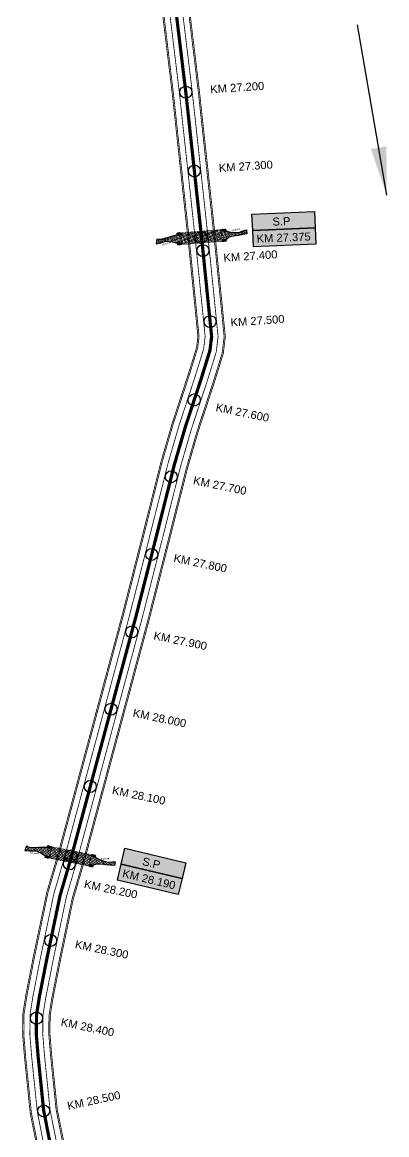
# Model space of a CAD drawing. Header units: inches. Extents: x 85036 to 260440, y 1649183 to 1742360.
# Drawn here: x 88531 to 88986, y 1708661 to 1710051 of the extents above; entities that cross this region are included whole.
import ezdxf

# ---------------------------------------------------------------- set-up
doc = ezdxf.new("R2010")
doc.units = ezdxf.units.IN
doc.header["$MEASUREMENT"] = 0
doc.header["$PDMODE"] = 32
doc.header["$PDSIZE"] = 15
doc.linetypes.add('ACAD_ISO02W100', pattern=[15, 12, -3])
for name, color, linetype in [('bed with', 5, 'Continuous'), ('cahnige', 7, 'Continuous'), ('CARTTRACK', 30, 'ACAD_ISO02W100'), ('chainage', 7, 'Continuous'), ('lining', 4, 'Continuous'), ('STREAM', 4, 'Continuous'), ('Stu coo', 3, 'Continuous'), ('top of bund', 1, 'Continuous'), ('UT', 173, 'ACAD_ISO02W100'), ('V', 6, 'Continuous'), ('ZSTU', 7, 'Continuous')]:
    doc.layers.add(name, color=color, linetype=linetype)
doc.styles.add('5mm', font='times.ttf', dxfattribs={"height": 3})
doc.styles.get("Standard").update_dxf_attribs({"font": 'arial.ttf'})
doc.dimstyles.get("Standard").update_dxf_attribs({"dimtxt": 0.18, "dimasz": 0.18, "dimexe": 0.18, "dimexo": 0.0625, "dimgap": 0.09, "dimtad": 0, "dimtih": 1, "dimtoh": 1, "dimdec": 4, "dimzin": 0, "dimdsep": 46, "dimtxsty": 'Standard', "dimcen": 0.09, "dimadec": 0, "dimazin": 0, "dimtfac": 1, "dimtdec": 4, "dimtofl": 0, "dimtmove": 0, "dimatfit": 3, "dimfxl": 1, "dimtolj": 1, "dimtzin": 0, "dimarcsym": 0})
pattern_1 = [(228.0128, (-362214.3310220317, -1526288.492507028), (-7.999998232158162, -9.000001341607247), [0.134536, -13.319088]), (184.9697, (-362214.4210220316, -1526288.592507028), (12.00000105151764, 0.9999913070070519), [0.230868, -22.855925]), (132.5104, (-362214.6510220316, -1526288.612507028), (9.999990718346812, -11.0000086738712), [0.162788, -16.116032]), (267.2737, (-362215.0410220316, -1526288.862507028), (0.9999960177271904, 20.00000029497347), [0.210238, -20.813558]), (292.8337, (-362215.0510220316, -1526289.072507028), (-5.00000990543714, 11.99999641177778), [0.206155, -20.409373]), (357.2737, (-362214.9710220316, -1526289.262507028), (-20.00000029497347, 0.9999960177271915), [0.210238, -20.813558]), (37.6942, (-362214.7610220317, -1526289.272507028), (-13.00000734561798, -9.99999040516053), [0.278029, -27.524849]), (72.2553, (-362214.5410220316, -1526289.102507028), (7.000010762705409, 21.99999623123919), [0.262488, -25.986321]), (121.4296, (-362214.4610220316, -1526288.852507028), (-8.000008234176365, 12.99999503649257), [0.21095, -20.884073]), (175.2364, (-362214.5710220317, -1526288.672507028), (11.00000094631958, -0.9999915326612605), [0.2408319999999999, -11.80076299999999]), (222.3974, (-362214.8110220316, -1526288.652507028), (-12.00000735107323, -10.99999208201412), [0.311448, -30.833375]), (138.8141, (-362214.0510220316, -1526288.872507028), (-7.000002946805715, 5.999997313342756), [0.106301, -10.523844]), (171.4692, (-362214.1310220317, -1526288.802507028), (12.99999828481513, -2.00000791003979), [0.2022369999999999, -20.02151099999998]), (225, (-362214.3310220317, -1526288.772507028), (-1.110223024625157e-16, -1.000000309448952), [0.141421, -1.272792]), (203.1986, (-362214.4010220316, -1526288.652507028), (4.999999730667075, 2.000001325264854), [0.076158, -7.539615]), (291.8014, (-362214.4710220316, -1526288.682507028), (-0.9999999105006487, 3.00000027301077), [0.107703, -5.277462]), (30.9638, (-362214.4310220316, -1526288.782507028), (2.999998022287998, 2.000002483540733), [0.1749289999999999, -5.656022999999996]), (161.5651, (-362214.2810220316, -1526288.692507028), (2.000000434592962, -0.9999984032227077), [0.126491, -3.035787]), (16.38950000000001, (-362215.0510220316, -1526288.682507028), (10.00000219841196, 2.99999270981797), [0.1772, -17.542845]), (70.3462, (-362214.8810220317, -1526288.632507028), (-3.999995247371745, -11.00000213560622), [0.148661, -14.717408]), (293.1986, (-362214.2810220316, -1526288.492507028), (-2.000001325264854, 4.999999730667075), [0.152315, -7.463458]), (343.6105, (-362214.2210220316, -1526288.632507028), (-10.00000219841196, 2.999992709817974), [0.1771999999999999, -17.54284499999998]), (339.444, (-362215.0510220316, -1526289.302507028), (-5.000001844542423, 1.999995996421584), [0.17088, -8.373124]), (294.7751, (-362214.8910220317, -1526289.362507028), (-4.99999218924517, 11.00000342183912), [0.1431779999999999, -14.17464299999999]), (66.80140000000002, (-362214.2710220316, -1526289.492507028), (2.000001325264855, 4.999999730667075), [0.152315, -7.463458]), (17.35400000000001, (-362214.2110220316, -1526289.352507028), (-13.00000201909683, -3.999994502259118), [0.167631, -16.59542399999999]), (69.444, (-362214.7610220317, -1526289.492507028), (-1.999995996421587, -5.000001844542422), [0.08544, -8.458563999999999]), (101.3098999999999, (-362214.3310220317, -1526289.492507028), (-0.9999976321616053, 4.000000752230952), [0.05098999999999999, -5.048028999999998]), (165.9638, (-362214.3410220316, -1526289.442507028), (3.00000054598974, -0.9999980573612457), [0.206155, -3.91695]), (186.009, (-362214.5410220316, -1526289.392507028), (9.99999975090604, 0.9999993174818415), [0.19105, -18.913923]), (303.6901, (-362214.4310220316, -1526288.872507028), (-1.000001334507191, 1.99999955777116), [0.144222, -3.461329]), (353.1572, (-362214.3510220316, -1526288.992507028), (16.99999936547855, -2.000007997924761), [0.251794, -24.927563]), (60.94540000000001, (-362214.1010220316, -1526289.022507028), (-4.000000027199279, -7.000000384569686), [0.102956, -10.192674]), (90, (-362214.0510220316, -1526288.932507028), (-0.9999999999999999, 1), [0.06, -0.94]), (120.2564, (-362214.5610220316, -1526289.362507028), (3.999994886802694, -7.000002455854734), [0.138924, -13.75352]), (48.01279999999999, (-362214.6310220317, -1526289.242507028), (7.99999823215816, 9.000001341607248), [0.269072, -13.184552]), (0, (-362214.4510220317, -1526289.042507028), (1, 1), [0.26, -0.74]), (325.3048, (-362214.1910220316, -1526289.042507028), (-9.999994258987526, 7.000008609594458), [0.158114, -15.653274]), (254.0546, (-362214.0610220316, -1526289.132507028), (-0.9999998892963811, -4.000000126652151), [0.145602, -7.134508]), (207.646, (-362214.1010220316, -1526289.272507028), (-18.99999580717959, -10.00000771316918), [0.237065, -23.469474]), (175.4261, (-362214.3110220316, -1526289.382507028), (-13.00000055831213, 0.999994801161084), [0.2507989999999997, -24.82907399999998])]
pattern_2 = [(0, (-362215.0510220316, -1526289.492507028), (1.25, 1.25), [1.25, -1.25])]
pattern_3 = [(228.0128, (-362243.1753484617, -1526336.432974194), (-7.999998232158162, -9.000001341607247), [0.134536, -13.319088]), (184.9697, (-362243.2653484617, -1526336.532974194), (12.00000105151764, 0.9999913070070519), [0.230868, -22.855925]), (132.5104, (-362243.4953484617, -1526336.552974194), (9.999990718346812, -11.0000086738712), [0.162788, -16.116032]), (267.2737, (-362243.8853484617, -1526336.802974194), (0.9999960177271904, 20.00000029497347), [0.210238, -20.813558]), (292.8337, (-362243.8953484617, -1526337.012974194), (-5.00000990543714, 11.99999641177778), [0.206155, -20.409373]), (357.2737, (-362243.8153484617, -1526337.202974194), (-20.00000029497347, 0.9999960177271915), [0.210238, -20.813558]), (37.6942, (-362243.6053484617, -1526337.212974194), (-13.00000734561798, -9.99999040516053), [0.278029, -27.524849]), (72.2553, (-362243.3853484617, -1526337.042974194), (7.000010762705409, 21.99999623123919), [0.262488, -25.986321]), (121.4296, (-362243.3053484617, -1526336.792974194), (-8.000008234176365, 12.99999503649257), [0.21095, -20.884073]), (175.2364, (-362243.4153484617, -1526336.612974194), (11.00000094631958, -0.9999915326612605), [0.2408319999999999, -11.80076299999999]), (222.3974, (-362243.6553484617, -1526336.592974194), (-12.00000735107323, -10.99999208201412), [0.311448, -30.833375]), (138.8141, (-362242.8953484617, -1526336.812974194), (-7.000002946805715, 5.999997313342756), [0.106301, -10.523844]), (171.4692, (-362242.9753484617, -1526336.742974194), (12.99999828481513, -2.00000791003979), [0.2022369999999998, -20.02151099999998]), (225, (-362243.1753484617, -1526336.712974194), (-1.110223024625157e-16, -1.000000309448952), [0.141421, -1.272792]), (203.1986, (-362243.2453484617, -1526336.592974194), (4.999999730667075, 2.000001325264854), [0.076158, -7.539615]), (291.8014, (-362243.3153484617, -1526336.622974194), (-0.9999999105006487, 3.00000027301077), [0.107703, -5.277462]), (30.9638, (-362243.2753484617, -1526336.722974194), (2.999998022287998, 2.000002483540733), [0.1749289999999998, -5.656022999999995]), (161.5651, (-362243.1253484617, -1526336.632974194), (2.000000434592962, -0.9999984032227077), [0.126491, -3.035787]), (16.38950000000001, (-362243.8953484617, -1526336.622974194), (10.00000219841196, 2.99999270981797), [0.1772, -17.542845]), (70.3462, (-362243.7253484617, -1526336.572974194), (-3.999995247371745, -11.00000213560622), [0.148661, -14.717408]), (293.1986, (-362243.1253484617, -1526336.432974194), (-2.000001325264854, 4.999999730667075), [0.152315, -7.463458]), (343.6105, (-362243.0653484617, -1526336.572974194), (-10.00000219841196, 2.999992709817974), [0.1771999999999998, -17.54284499999998]), (339.444, (-362243.8953484617, -1526337.242974194), (-5.000001844542423, 1.999995996421584), [0.17088, -8.373124]), (294.7751, (-362243.7353484617, -1526337.302974194), (-4.99999218924517, 11.00000342183912), [0.1431779999999998, -14.17464299999999]), (66.80140000000002, (-362243.1153484617, -1526337.432974194), (2.000001325264855, 4.999999730667075), [0.152315, -7.463458]), (17.35400000000001, (-362243.0553484617, -1526337.292974194), (-13.00000201909683, -3.999994502259118), [0.167631, -16.59542399999999]), (69.444, (-362243.6053484617, -1526337.432974194), (-1.999995996421587, -5.000001844542422), [0.08544, -8.458563999999999]), (101.3098999999999, (-362243.1753484617, -1526337.432974194), (-0.9999976321616053, 4.000000752230952), [0.05098999999999998, -5.048028999999997]), (165.9638, (-362243.1853484617, -1526337.382974194), (3.00000054598974, -0.9999980573612457), [0.206155, -3.91695]), (186.009, (-362243.3853484617, -1526337.332974194), (9.99999975090604, 0.9999993174818415), [0.19105, -18.913923]), (303.6901, (-362243.2753484617, -1526336.812974194), (-1.000001334507191, 1.99999955777116), [0.144222, -3.461329]), (353.1572, (-362243.1953484617, -1526336.932974194), (16.99999936547855, -2.000007997924761), [0.251794, -24.927563]), (60.94540000000001, (-362242.9453484617, -1526336.962974194), (-4.000000027199279, -7.000000384569686), [0.102956, -10.192674]), (90, (-362242.8953484617, -1526336.872974194), (-0.9999999999999999, 1), [0.06, -0.94]), (120.2564, (-362243.4053484617, -1526337.302974194), (3.999994886802694, -7.000002455854734), [0.138924, -13.75352]), (48.01279999999999, (-362243.4753484617, -1526337.182974194), (7.99999823215816, 9.000001341607248), [0.269072, -13.184552]), (0, (-362243.2953484617, -1526336.982974194), (1, 1), [0.26, -0.74]), (325.3048, (-362243.0353484617, -1526336.982974194), (-9.999994258987526, 7.000008609594458), [0.158114, -15.653274]), (254.0546, (-362242.9053484617, -1526337.072974194), (-0.9999998892963811, -4.000000126652151), [0.145602, -7.134508]), (207.646, (-362242.9453484617, -1526337.212974194), (-18.99999580717959, -10.00000771316918), [0.237065, -23.469474]), (175.4261, (-362243.1553484617, -1526337.322974194), (-13.00000055831213, 0.999994801161084), [0.2507989999999997, -24.82907399999998])]

# ---------------------------------------------------------------- blocks, each defined once
blk = doc.blocks.new('A$C377B10CC')
at = {"layer": 'STREAM'}
h = blk.add_hatch(dxfattribs=at)
h.set_pattern_fill('DASH', color=256, scale=10, style=0)
h.set_pattern_definition(pattern_2)
h.paths.add_polyline_path([(-21.08494824264198, 10.39821502007544), (-19.27474394725869, 14.9729934823699), (-16.18663339636989, 21.24998857849248), (-13.84395335207229, 26.14394057728347), (-11.82073506258894, 30.82506799115799), (-15.86717164155561, 33.27204399043694), (-17.46448041551048, 29.0164390646387), (-18.42280644358834, 24.86724643129855), (-21.40440999745624, 19.97332610306328), (-25.23789181862958, 15.71772117726505), (-29.9438456458156, 11.73286320897751), (-32.55258794897789, 7.397025274472546), (-28.05102203169388, 4.507492972305098), (-23.61509535066327, 1.521298239562105), (-21.08650298323482, 5.72392365569249)])
h = blk.add_hatch(dxfattribs=at)
h.set_pattern_fill('DASH', color=256, scale=10, style=0)
h.set_pattern_definition(pattern_2)
h.paths.add_polyline_path([(-60.19243563445735, -34.66217618575828), (-53.98690071125707, -38.64547753962713), (-47.9096301992253, -42.73659862830805), (-22.26358327601338, -0.1118046867195504), (-28.38064794772072, 4.006105192238503), (-34.54584827913632, 7.963515976456129)])
h = blk.add_hatch(dxfattribs=at)
h.set_pattern_fill('DASH', color=256, scale=10, style=0)
h.set_pattern_definition(pattern_2)
h.paths.add_polyline_path([(-57.74663512443659, -50.484279576689), (-52.45942178077529, -46.41916892677546), (-49.88059994621258, -42.13306005246427), (-54.31652662728474, -39.14686531969357), (-58.81809254456867, -36.25733301752601), (-61.3969143789727, -40.54344189167021), (-63.59385741560255, -47.48107765731402), (-64.76519743772232, -50.56640072958572), (-67.96923356887419, -60.27215190371499), (-69.88594486127842, -62.93188914703207), (-71.69620839302661, -64.63413745141588), (-67.43681705632478, -68.35777592635714), (-64.88112301792717, -63.03830143949018), (-63.28387348033723, -57.93158819666134), (-61.89957870042419, -54.84626512438989), (-59.45039165910562, -52.18652788107279)])
at = {"layer": 'UT', "ltscale": 0.2}
h = blk.add_hatch(dxfattribs=at)
h.set_pattern_fill('GRAVEL', color=256, style=0)
h.set_pattern_definition(pattern_1)
h.paths.add_polyline_path([(-34.2363896589959, 8.477849041344596), (-32.55258794897789, 7.397025274472544), (-29.9438456458156, 11.73286320897751), (-31.65756782452809, 12.7639579155948)])
h = blk.add_hatch(dxfattribs=at)
h.set_pattern_fill('GRAVEL', color=256, style=0)
h.set_pattern_definition(pattern_1)
h.paths.add_polyline_path([(-23.61509535066326, 1.521298239562115), (-21.95385443983832, 0.4029774884693321), (-19.37278080452233, 4.692828949075191), (-21.08650298323482, 5.723923655692487)])
h = blk.add_hatch(dxfattribs=at)
h.set_pattern_fill('GRAVEL', color=256, style=0)
h.set_pattern_definition(pattern_3)
h.paths.add_polyline_path([(-58.81809254409745, -36.25733301672153), (-60.50189425464487, -35.17650925088674), (-63.08071608917089, -39.46261812490411), (-61.39691437908914, -40.54344189190306)])
h = blk.add_hatch(dxfattribs=at)
h.set_pattern_fill('GRAVEL', color=256, style=0)
h.set_pattern_definition(pattern_3)
h.paths.add_polyline_path([(-48.21710723458091, -43.24763821694069), (-49.9308294133516, -42.21654351055622), (-52.45942178071709, -46.41916892677546), (-50.7981808698969, -47.53748967801221)])
at = {"layer": 'STREAM'}
for points in [[(-29.9438456458156, 11.73286320897751), (-25.23789181862958, 15.71772117726505), (-21.40440999745624, 19.9733261030633), (-18.42280644358834, 24.86724643129855), (-17.46448041551048, 29.01643906463869), (-15.86717164155561, 33.27204399043694), (-11.82073506258894, 30.82506799115799), (-13.84395335207228, 26.1439405772835), (-16.18663339636987, 21.24998857849278), (-19.27474394725868, 14.97299348236993), (-21.08494824264199, 10.39821502007544), (-21.08650298323482, 5.723923655692488)], [(-61.39691437897272, -40.54344189167023), (-63.59385741560254, -47.48107765731402), (-64.76519743772224, -50.56640072958544), (-67.96923356887419, -60.27215190371498), (-69.8859448612784, -62.93188914703205), (-71.69620839302661, -64.63413745141588), (-67.4368170563248, -68.35777592635714), (-64.88112301792717, -63.03830143949017), (-63.28387348033721, -57.93158819666132), (-61.89957870042417, -54.8462651243899), (-59.45039165910566, -52.18652788107283), (-57.74663512443658, -50.484279576689), (-52.4594217807753, -46.41916892677546)]]:
    blk.add_lwpolyline(points, dxfattribs=at)
at = {"layer": 'UT', "ltscale": 0.2, "const_width": 0.5}
for points in [[(-60.50189425458666, -35.17650925065391), (-34.54584827914368, 7.963515976443887)], [(-48.21935903542908, -43.25138080352917), (-22.26358327601338, -0.1118046867195517)], [(-34.5605003585224, 7.972921071806923), (-28.38064794772072, 4.006105192238465), (-22.26358327601338, -0.1118046867195517)], [(-34.2363896589959, 8.477849041344598), (-31.65756782452809, 12.7639579155948)], [(-34.2363896589959, 8.477849041344598), (-28.05102203169372, 4.507492972305045), (-21.95385443983832, 0.4029774884693325)], [(-32.55258794891415, 7.397025274578482), (-29.9438456458156, 11.73286320897751)], [(-31.65756782452809, 12.7639579155948), (-29.9438456458156, 11.73286320897751)], [(-23.61509535071673, 1.521298239473253), (-21.08650298323482, 5.723923655692488)], [(-22.26358327601338, -0.1118046867195517), (-21.95385443983832, 0.4029774884693325)], [(-21.95385443983832, 0.4029774884693325), (-19.37278080452234, 4.692828949075192)], [(-21.08650298323482, 5.723923655692488), (-19.37278080452234, 4.692828949075192)], [(-63.08071608905448, -39.46261812490411), (-60.50189425458666, -35.17650925065391)], [(-63.08071608905448, -39.46261812490411), (-61.39691437897272, -40.54344189167023)], [(-61.39691437897272, -40.54344189167023), (-58.81809254450491, -36.25733301742002)], [(-60.50189425458666, -35.17650925065391), (-54.31652662728447, -39.14686531969346), (-48.21935903542908, -43.25138080352917)], [(-60.17778355506016, -34.67158128111623), (-53.98690071125748, -38.64547753962688), (-47.8842965469812, -42.75365283689462)], [(-52.4594217807753, -46.41916892677546), (-49.88059994624928, -42.13306005252525)], [(-52.4594217807753, -46.41916892677546), (-50.7981808698969, -47.53748967777938)], [(-50.7981808698969, -47.53748967777938), (-48.21710723458091, -43.24763821717352)]]:
    blk.add_lwpolyline(points, dxfattribs=at)
at = {"layer": 'cahnige', "style": '5mm'}
for p in [(-24.70947435131529, 16.98236319143325), (-60.9109538581688, -63.65351491281763)]:
    blk.add_text('Stream', height=2.5, rotation=71.17434464616717, dxfattribs=at).set_placement(p)

msp = doc.modelspace()

# ---------------------------------------------------------------- hatches: boundary and pattern name
at = {"layer": 'ZSTU'}
h = msp.add_hatch(color=135, dxfattribs=at)
h.set_gradient(color1=(141, 177, 78), color2=(107, 135, 59), one_color=1, tint=0.3799999952316284, name='CYLINDER')
h.paths.add_polyline_path([(88817.54829135985, 1709811.076752009), (88818.42768971383, 1709790.63115349), (88896.62354899841, 1709794.034590827), (88895.74415064484, 1709814.480189345)])
h.paths.add_polyline_path([(88840.84400898343, 1709793.877270956), (88868.50601871888, 1709795.067058861), (88867.83945609358, 1709810.564326695), (88840.17744635814, 1709809.37453879)], flags=24)
h = msp.add_hatch(color=252, dxfattribs=at)
h.set_gradient(color1=(167, 88, 159), color2=(127, 67, 121), one_color=1, tint=0.3799999952316284, name='CYLINDER')
h.paths.add_polyline_path([(88897.50294735155, 1709773.588992308), (88896.62354899844, 1709794.034590827), (88818.42768971383, 1709790.63115349), (88819.30708806776, 1709770.185554972)])
h.paths.add_polyline_path([(88821.10393765272, 1709772.626137436), (88893.71075009959, 1709775.749074204), (88893.05210180627, 1709791.062337539), (88820.4452893594, 1709787.939400771)], flags=24)
h = msp.add_hatch(color=135, dxfattribs=at)
h.set_gradient(color1=(141, 177, 78), color2=(107, 135, 59), one_color=1, tint=0.3799999952316284, name='CYLINDER')
h.paths.add_polyline_path([(88658.85547544234, 1709019.221892177), (88654.11062528734, 1708999.31505322), (88730.25692160343, 1708981.206564815), (88735.00177175854, 1709001.113403771)])
h.paths.add_polyline_path([(88676.56024245135, 1708996.307838995), (88703.49333382215, 1708989.888262134), (88707.08981516768, 1709004.977163286), (88680.15672379691, 1709011.396740147)], flags=24)
h = msp.add_hatch(color=252, dxfattribs=at)
h.set_gradient(color1=(167, 88, 159), color2=(127, 67, 121), one_color=1, tint=0.3799999952316284, name='CYLINDER')
h.paths.add_polyline_path([(88725.51207144817, 1708961.299725859), (88730.25692160349, 1708981.206564815), (88654.11062528743, 1708999.31505322), (88649.36577513264, 1708979.408214263)])
h.paths.add_polyline_path([(88651.76514210229, 1708981.272341395), (88722.45538327485, 1708964.423126788), (88726.00678998613, 1708979.322919021), (88655.31654881357, 1708996.172133628)], flags=24)

# ---------------------------------------------------------------- linework, layer by layer
for p in [(88734.88849682623, 1709963.457950877), (88745.5672556615, 1709865.107973024), (88756.26445940087, 1709765.681770079), (88765.24793531449, 1709677.04739995), (88745.36949326529, 1709579.043075853), (88716.7945811793, 1709483.212629756), (88692.34339229896, 1709386.252070994), (88667.41990229572, 1709289.424189424), (88641.47208258111, 1709192.82873437), (88615.52941364172, 1709096.252454009), (88589.43487780611, 1708999.717096758), (88566.09532035192, 1708904.008125729), (88548.36688200111, 1708806.940749609), (88557.39049682918, 1708690.984950877)]:
    msp.add_point(p)
at = {"color": 2}
for p in [(88753.79849682917, 1709782.188950877), (88591.55849682918, 1709009.488950877)]:
    msp.add_point(p, dxfattribs=at)
at = {"layer": 'bed with', "const_width": 1}
for points in [[(88700.14028594329, 1710183.063010319), (88726.8909908201, 1709962.538737455), (88746.84250161707, 1709778.787921909), (88753.84466438985, 1709709.816868495), (88759.04495209461, 1709658.368314078), (88757.11611656484, 1709642.58000104), (88746.60676365969, 1709608.577944978), (88726.44067064184, 1709547.246794771), (88712.83176900836, 1709500.448026229), (88688.33181668408, 1709403.113111212), (88664.58155992272, 1709309.887907034), (88583.6042057731, 1709008.435050525), (88570.05132208072, 1708962.262408366), (88552.88365857571, 1708880.153745899), (88543.95730999875, 1708834.353112279), (88540.3706096799, 1708811.785412059), (88540.08579233443, 1708786.342075689), (88542.40628224611, 1708758.160777707), (88549.42127454511, 1708689.785744417), (88558.18101970825, 1708645.777557486)], [(88716.1487077151, 1710184.790891435), (88742.88600283823, 1709964.377164299), (88762.85449204131, 1709780.469979845), (88769.86232926848, 1709711.443033258), (88775.24404156377, 1709658.199587676), (88772.92287709354, 1709639.199900714), (88761.94622999866, 1709603.685956776), (88741.82232301653, 1709542.483106983), (88728.37322464999, 1709496.233875524), (88703.93917697427, 1709399.160790542), (88680.15743373567, 1709305.81199472), (88599.10478788527, 1709004.078851229), (88585.67967157764, 1708958.341493388), (88568.66533508268, 1708876.966155855), (88559.8136836596, 1708831.548789474), (88556.45638397848, 1708810.424489695), (88556.19320132394, 1708786.913826065), (88558.4387114122, 1708759.643124047), (88565.35971911324, 1708692.184157337), (88573.82997395008, 1708649.630344268)]]:
    msp.add_lwpolyline(points, dxfattribs=at)
at = {"layer": 'lining', "const_width": 1}
for points in [[(88692.68294660881, 1710182.258096754), (88719.43989826555, 1709961.68232743), (88739.3834998662, 1709778.004354551), (88746.38301926004, 1709709.059338326), (88751.49879240408, 1709658.446913334), (88749.752718803, 1709644.154581937), (88739.46104952708, 1709610.856821471), (88719.2753046293, 1709549.46590399), (88705.59196047942, 1709502.411139911), (88681.06130723693, 1709404.9542544), (88657.32571808228, 1709311.786623942), (88576.38343770913, 1709010.464335914), (88562.7710350478, 1708964.088921554), (88545.53194591767, 1708881.638648096), (88536.57080052947, 1708835.659473835), (88532.87723655946, 1708812.419382104), (88532.58234094176, 1708786.075732347), (88534.9377593429, 1708757.470243696), (88541.99653328661, 1708688.668471317), (88550.8911341918, 1708643.982781035)], [(88723.60604704957, 1710185.595805), (88750.33709539278, 1709965.233574325), (88770.31349379217, 1709781.253547202), (88777.32397439828, 1709712.200563427), (88782.7902012543, 1709658.12098842), (88780.28627485537, 1709637.625319816), (88769.09194413127, 1709601.407080283), (88748.98768902908, 1709540.263997764), (88735.61303317893, 1709494.270761843), (88711.20968642141, 1709397.319647354), (88687.41327557611, 1709303.913277812), (88606.32555594924, 1709002.04956584), (88592.95995861056, 1708956.5149802), (88576.01704774072, 1708875.481253658), (88567.20019312887, 1708830.242427919), (88563.94975709892, 1708809.79051965), (88563.69665271661, 1708787.180169407), (88565.90723431541, 1708760.333658058), (88572.78446037174, 1708693.301430437), (88581.11985946653, 1708651.425120718)]]:
    msp.add_lwpolyline(points, dxfattribs=at)
at = {"layer": 'top of bund', "const_width": 1}
for points in [[(88691.19147874173, 1710182.097114043), (88717.94967975424, 1709961.511045428), (88737.89169951685, 1709777.847641072), (88744.89069023411, 1709708.907832293), (88749.98956046597, 1709658.462633185), (88748.28003925068, 1709644.469498117), (88738.03190670026, 1709611.312596769), (88717.8422314261, 1709549.909725832), (88704.14399877453, 1709502.80376265), (88679.60720535432, 1709405.322483065), (88655.87454971374, 1709312.166367322), (88574.93928409604, 1709010.870192991), (88561.31497764119, 1708964.454224192), (88544.06160338587, 1708881.935628534), (88535.09349863575, 1708835.920746146), (88531.37856193533, 1708812.546176112), (88531.08165066323, 1708786.022463678), (88533.44405476216, 1708757.332136894), (88540.51158503487, 1708688.445016698), (88549.43315708876, 1708643.623825744)], [(88725.09751491665, 1710185.756787711), (88751.8273139041, 1709965.404856326), (88771.80529414152, 1709781.410260682), (88778.81630342422, 1709712.352069461), (88784.29943319241, 1709658.105268569), (88781.7589544077, 1709637.310403637), (88770.52108695809, 1709600.951304985), (88750.42076223227, 1709539.820175922), (88737.06099488382, 1709493.878139103), (88712.66378830402, 1709396.951418689), (88688.86444394465, 1709303.533534432), (88607.76970956233, 1709001.643708763), (88594.41601601717, 1708956.149677562), (88577.48739027252, 1708875.184273219), (88568.6774950226, 1708829.981155607), (88565.44843172305, 1708809.663725641), (88565.19734299515, 1708787.233438076), (88567.40093889614, 1708760.47176486), (88574.26940862348, 1708693.524885056), (88582.57783656957, 1708651.78407601)]]:
    msp.add_lwpolyline(points, dxfattribs=at)
at = {"layer": 'V', "color": 1, "const_width": 4}
msp.add_lwpolyline([(88708.14449682919, 1710183.926950877), (88734.88849682917, 1709963.457950877), (88754.84849682919, 1709779.628950877), (88761.85349682916, 1709710.629950877), (88767.14449682919, 1709658.283950877), (88765.01949682919, 1709640.889950877), (88754.27649682917, 1709606.131950877), (88734.13149682918, 1709544.864950877), (88720.60249682917, 1709498.340950877), (88696.13549682917, 1709401.136950877), (88672.3694968292, 1709307.849950877), (88591.35449682918, 1709006.256950877), (88577.86549682918, 1708960.301950877), (88560.7744968292, 1708878.559950877), (88551.88549682917, 1708832.950950877), (88548.41349682919, 1708811.104950877), (88548.13949682919, 1708786.627950877), (88550.42249682915, 1708758.901950877), (88557.39049682918, 1708690.984950877), (88566.00549682917, 1708647.703950877)], dxfattribs=at)
at = {"layer": 'ZSTU', "color": 135}
for points in [[(88817.54829135985, 1709811.076752009), (88895.74415064481, 1709814.480189345), (88896.62354899844, 1709794.034590827), (88818.42768971383, 1709790.63115349)], [(88658.85547544237, 1709019.221892177), (88735.00177175854, 1709001.113403772), (88730.25692160346, 1708981.206564815), (88654.1106252874, 1708999.31505322)]]:
    msp.add_lwpolyline(points, close=True, dxfattribs=at)
at = {"layer": 'ZSTU', "color": 252}
for points in [[(88818.42768971383, 1709790.63115349), (88896.62354899844, 1709794.034590827), (88897.5029473516, 1709773.588992309), (88819.3070880677, 1709770.185554972)], [(88654.1106252874, 1708999.31505322), (88730.25692160346, 1708981.206564815), (88725.51207144815, 1708961.299725859), (88649.36577513267, 1708979.408214263)]]:
    msp.add_lwpolyline(points, close=True, dxfattribs=at)

# ---------------------------------------------------------------- block references
at = {"layer": 'CARTTRACK', "color": 3}
for p, rotation in [((88792.80016797333, 1709759.147087221), 305.5634945472988), ((88620.85068489634, 1708976.038613102), 289.6941674725353)]:
    msp.add_blockref('A$C377B10CC', p, dxfattribs=dict(at, rotation=rotation))

# ---------------------------------------------------------------- texts
at = {"layer": 'chainage', "color": 0}
for s, rotation, p in [('KM 27.200', 3.854158531957577, (88765.72515920963, 1709962.100526734)), ('KM 27.300', 3.854158531957577, (88776.4039180449, 1709863.750548881)), ('KM 27.400', 3.854158531957577, (88782.26276775036, 1709751.645380317)), ('KM 27.500', 3.854158531957577, (88791.05970048462, 1709670.890423636)), ('KM 27.600', 348.2807533300384, (88771.60691676065, 1709565.279611093)), ('KM 27.700', 348.2807533300384, (88743.40158324802, 1709474.037038703)), ('KM 27.800', 348.2807533300384, (88718.95039436768, 1709377.076479941)), ('KM 27.900', 348.2807533300384, (88694.02690436444, 1709280.248598371)), ('KM 28.000', 348.2807533300384, (88668.07908464983, 1709183.653143317)), ('KM 28.100', 348.2807533300384, (88642.13641571044, 1709087.076862957)), ('KM 28.200', 348.2807533300384, (88607.12273444567, 1708969.877123899)), ('KM 28.300', 348.2807533300384, (88595.83127682094, 1708894.658251996)), ('KM 28.400', 348.2807533300384, (88578.10283847013, 1708797.590875877)), ('KM 28.500', 12.15196863016946, (88588.00594383813, 1708692.204867027))]:
    msp.add_text(s, height=9.999999999999988, rotation=rotation, dxfattribs=at).set_placement(p)
at = {"layer": 'Stu coo', "color": 0}
for s, rotation, p in [('S.P', 2.462866388717845, (88843.30846509972, 1709796.741617236)), ('KM 27.375', 2.462866388717845, (88823.53875228442, 1709775.465312226)), ('S.P', 346.5935393141159, (88679.7140120205, 1708998.389127313)), ('KM 28.190', 346.5935393141159, (88654.87988107919, 1708983.329623999))]:
    msp.add_text(s, height=9.999999999999996, rotation=rotation, dxfattribs=at).set_placement(p)

# ---------------------------------------------------------------- leaders
at = {"layer": 'chainage', "color": 1}
msp.add_leader([(88985.89984253756, 1709835.02092298), (88949.55948142943, 1710047.735128756)], dimstyle='Standard', override={"dimasz": 60, "dimgap": 0.09, "dimtad": 0}, dxfattribs=at)

doc.saveas('drawing.dxf')
